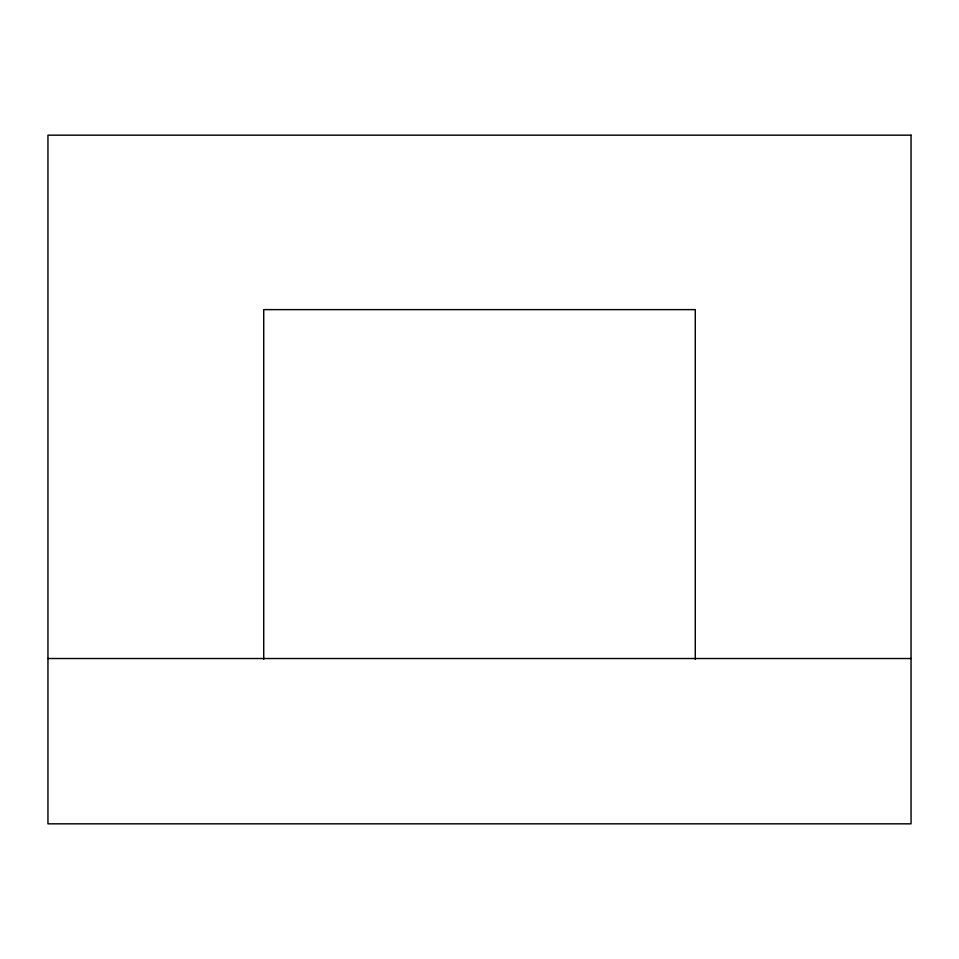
<?xml version="1.0" encoding="UTF-8"?>
<svg xmlns="http://www.w3.org/2000/svg" width="959" height="959" viewBox="0 0 959 959"><rect width="100%" height="100%" fill="white"/><g stroke="black" fill="none" stroke-linecap="round" stroke-linejoin="round"><path stroke-width="1.44" d="M47.95 658.521L911.05 658.521M695.275 659.396L695.275 309.625L263.725 309.625L263.725 659.396M911.05 135.171L47.95 135.171L47.95 823.829L911.05 823.829L911.05 135.171"/></g></svg>
